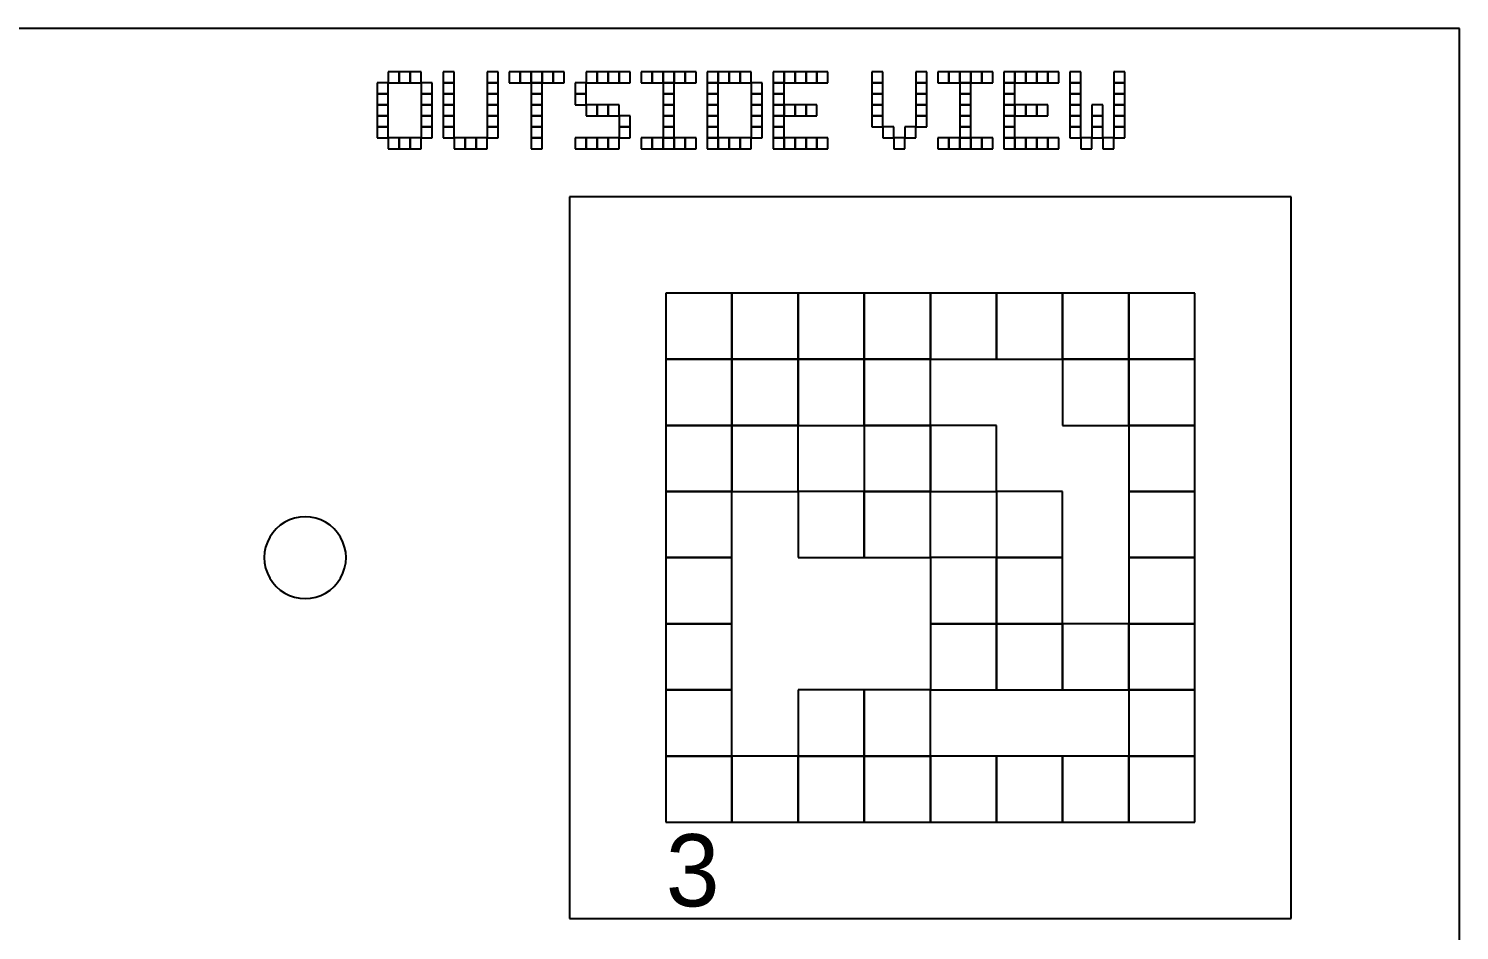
# Model space of a CAD drawing. Extents: x 0 to 490, y -8 to 329.
# Drawn here: x 90.5 to 150, y 282.5 to 320 of the extents above; entities that cross this region are included whole.
import ezdxf

# ---------------------------------------------------------------- set-up
doc = ezdxf.new("R2010")
doc.units = 0
for name, color, linetype in [('BLACK_POCKET', 7, 'CONTINUOUS'), ('BOARD_TEXT', 2, 'CONTINUOUS'), ('CUT', 1, 'CONTINUOUS'), ('LABEL', 3, 'CONTINUOUS'), ('MOUNT_HOLE', 5, 'CONTINUOUS'), ('QUIET_ZONE', 4, 'CONTINUOUS'), ('TAG_BOUNDARY', 8, 'CONTINUOUS')]:
    doc.layers.add(name, color=color, linetype=linetype)

msp = doc.modelspace()

# ---------------------------------------------------------------- linework, layer by layer
at = {"layer": 'BLACK_POCKET'}
for p, q in [((119.75, 309), (117, 309)), ((117, 309), (117, 306.25)), ((119.75, 306.25), (119.75, 309)), ((122.5, 309), (119.75, 309)), ((119.75, 309), (119.75, 306.25)), ((122.5, 306.25), (122.5, 309)), ((125.25, 309), (122.5, 309)), ((122.5, 309), (122.5, 306.25)), ((125.25, 306.25), (125.25, 309)), ((128, 309), (125.25, 309)), ((125.25, 309), (125.25, 306.25)), ((128, 306.25), (128, 309)), ((130.75, 309), (128, 309)), ((128, 309), (128, 306.25)), ((130.75, 306.25), (130.75, 309)), ((133.5, 309), (130.75, 309)), ((130.75, 309), (130.75, 306.25)), ((133.5, 306.25), (133.5, 309)), ((136.25, 309), (133.5, 309)), ((133.5, 309), (133.5, 306.25)), ((136.25, 306.25), (136.25, 309)), ((139, 309), (136.25, 309)), ((136.25, 309), (136.25, 306.25)), ((139, 306.25), (139, 309)), ((117, 306.25), (119.75, 306.25)), ((119.75, 306.25), (117, 306.25)), ((117, 306.25), (117, 303.5)), ((119.75, 306.25), (122.5, 306.25)), ((119.75, 303.5), (119.75, 306.25)), ((122.5, 306.25), (119.75, 306.25)), ((119.75, 306.25), (119.75, 303.5)), ((122.5, 306.25), (125.25, 306.25)), ((122.5, 303.5), (122.5, 306.25)), ((125.25, 306.25), (122.5, 306.25)), ((122.5, 306.25), (122.5, 303.5)), ((125.25, 306.25), (128, 306.25)), ((125.25, 303.5), (125.25, 306.25)), ((128, 306.25), (125.25, 306.25)), ((125.25, 306.25), (125.25, 303.5)), ((128, 306.25), (130.75, 306.25)), ((128, 303.5), (128, 306.25)), ((130.75, 306.25), (133.5, 306.25)), ((133.5, 306.25), (136.25, 306.25)), ((136.25, 306.25), (133.5, 306.25)), ((133.5, 306.25), (133.5, 303.5)), ((136.25, 306.25), (139, 306.25)), ((136.25, 303.5), (136.25, 306.25)), ((139, 306.25), (136.25, 306.25)), ((136.25, 306.25), (136.25, 303.5)), ((139, 303.5), (139, 306.25)), ((117, 303.5), (119.75, 303.5)), ((119.75, 303.5), (117, 303.5)), ((117, 303.5), (117, 300.75)), ((119.75, 303.5), (122.5, 303.5)), ((119.75, 300.75), (119.75, 303.5)), ((122.5, 303.5), (119.75, 303.5)), ((119.75, 303.5), (119.75, 300.75)), ((122.5, 303.5), (125.25, 303.5)), ((122.5, 300.75), (122.5, 303.5)), ((125.25, 303.5), (128, 303.5)), ((128, 303.5), (125.25, 303.5)), ((125.25, 303.5), (125.25, 300.75)), ((128, 300.75), (128, 303.5)), ((130.75, 303.5), (128, 303.5)), ((128, 303.5), (128, 300.75)), ((130.75, 300.75), (130.75, 303.5)), ((133.5, 303.5), (136.25, 303.5)), ((136.25, 303.5), (139, 303.5)), ((139, 303.5), (136.25, 303.5)), ((136.25, 303.5), (136.25, 300.75)), ((139, 300.75), (139, 303.5)), ((117, 300.75), (119.75, 300.75)), ((119.75, 300.75), (117, 300.75)), ((117, 300.75), (117, 298)), ((119.75, 300.75), (122.5, 300.75)), ((119.75, 298), (119.75, 300.75)), ((125.25, 300.75), (122.5, 300.75)), ((122.5, 300.75), (122.5, 298)), ((125.25, 300.75), (128, 300.75)), ((125.25, 298), (125.25, 300.75)), ((128, 300.75), (125.25, 300.75)), ((125.25, 300.75), (125.25, 298)), ((128, 300.75), (130.75, 300.75)), ((128, 298), (128, 300.75)), ((133.5, 300.75), (130.75, 300.75)), ((130.75, 300.75), (130.75, 298)), ((133.5, 298), (133.5, 300.75)), ((136.25, 300.75), (139, 300.75)), ((139, 300.75), (136.25, 300.75)), ((136.25, 300.75), (136.25, 298)), ((139, 298), (139, 300.75)), ((117, 298), (119.75, 298)), ((119.75, 298), (117, 298)), ((117, 298), (117, 295.25)), ((119.75, 295.25), (119.75, 298)), ((122.5, 298), (125.25, 298)), ((125.25, 298), (128, 298)), ((130.75, 298), (128, 298)), ((128, 298), (128, 295.25)), ((130.75, 298), (133.5, 298)), ((130.75, 295.25), (130.75, 298)), ((133.5, 298), (130.75, 298)), ((130.75, 298), (130.75, 295.25)), ((133.5, 295.25), (133.5, 298)), ((136.25, 298), (139, 298)), ((139, 298), (136.25, 298)), ((136.25, 298), (136.25, 295.25)), ((139, 295.25), (139, 298)), ((117, 295.25), (119.75, 295.25)), ((119.75, 295.25), (117, 295.25)), ((117, 295.25), (117, 292.5)), ((119.75, 292.5), (119.75, 295.25)), ((128, 295.25), (130.75, 295.25)), ((130.75, 295.25), (128, 295.25)), ((128, 295.25), (128, 292.5)), ((130.75, 295.25), (133.5, 295.25)), ((130.75, 292.5), (130.75, 295.25)), ((133.5, 295.25), (130.75, 295.25)), ((130.75, 295.25), (130.75, 292.5)), ((133.5, 292.5), (133.5, 295.25)), ((136.25, 295.25), (133.5, 295.25)), ((133.5, 295.25), (133.5, 292.5)), ((136.25, 295.25), (139, 295.25)), ((136.25, 292.5), (136.25, 295.25)), ((139, 295.25), (136.25, 295.25)), ((136.25, 295.25), (136.25, 292.5)), ((139, 292.5), (139, 295.25)), ((117, 292.5), (119.75, 292.5)), ((119.75, 292.5), (117, 292.5)), ((117, 292.5), (117, 289.75)), ((119.75, 289.75), (119.75, 292.5)), ((125.25, 292.5), (122.5, 292.5)), ((122.5, 292.5), (122.5, 289.75)), ((125.25, 289.75), (125.25, 292.5)), ((128, 292.5), (125.25, 292.5)), ((125.25, 292.5), (125.25, 289.75)), ((128, 292.5), (130.75, 292.5)), ((128, 289.75), (128, 292.5)), ((130.75, 292.5), (133.5, 292.5)), ((133.5, 292.5), (136.25, 292.5)), ((136.25, 292.5), (139, 292.5)), ((139, 292.5), (136.25, 292.5)), ((136.25, 292.5), (136.25, 289.75)), ((139, 289.75), (139, 292.5)), ((117, 289.75), (119.75, 289.75)), ((119.75, 289.75), (117, 289.75)), ((117, 289.75), (117, 287)), ((119.75, 287), (119.75, 289.75)), ((122.5, 289.75), (119.75, 289.75)), ((119.75, 289.75), (119.75, 287)), ((122.5, 289.75), (125.25, 289.75)), ((122.5, 287), (122.5, 289.75)), ((125.25, 289.75), (122.5, 289.75)), ((122.5, 289.75), (122.5, 287)), ((125.25, 289.75), (128, 289.75)), ((125.25, 287), (125.25, 289.75)), ((128, 289.75), (125.25, 289.75)), ((125.25, 289.75), (125.25, 287)), ((128, 287), (128, 289.75)), ((130.75, 289.75), (128, 289.75)), ((128, 289.75), (128, 287)), ((130.75, 287), (130.75, 289.75)), ((133.5, 289.75), (130.75, 289.75)), ((130.75, 289.75), (130.75, 287)), ((133.5, 287), (133.5, 289.75)), ((136.25, 289.75), (133.5, 289.75)), ((133.5, 289.75), (133.5, 287)), ((136.25, 289.75), (139, 289.75)), ((136.25, 287), (136.25, 289.75)), ((139, 289.75), (136.25, 289.75)), ((136.25, 289.75), (136.25, 287)), ((139, 287), (139, 289.75)), ((117, 287), (119.75, 287)), ((119.75, 287), (122.5, 287)), ((122.5, 287), (125.25, 287)), ((125.25, 287), (128, 287)), ((128, 287), (130.75, 287)), ((130.75, 287), (133.5, 287)), ((133.5, 287), (136.25, 287)), ((136.25, 287), (139, 287))]:
    msp.add_line(p, q, dxfattribs=at)
at = {"layer": 'BOARD_TEXT'}
for p, q in [((105.457143, 317.742857), (105, 317.742857)), ((105, 317.742857), (105, 317.285714)), ((105.914286, 318.2), (105.457143, 318.2)), ((105.457143, 318.2), (105.457143, 317.742857)), ((105.457143, 317.742857), (105.914286, 317.742857)), ((105.457143, 317.285714), (105.457143, 317.742857)), ((105.914286, 317.742857), (105.914286, 318.2)), ((106.371429, 318.2), (105.914286, 318.2)), ((105.914286, 318.2), (105.914286, 317.742857)), ((105.914286, 317.742857), (106.371429, 317.742857)), ((106.371429, 317.742857), (106.371429, 318.2)), ((106.828571, 318.2), (106.371429, 318.2)), ((106.371429, 318.2), (106.371429, 317.742857)), ((106.371429, 317.742857), (106.828571, 317.742857)), ((106.828571, 317.742857), (106.828571, 318.2)), ((107.285714, 317.742857), (106.828571, 317.742857)), ((106.828571, 317.742857), (106.828571, 317.285714)), ((107.285714, 317.285714), (107.285714, 317.742857)), ((108.2, 318.2), (107.742857, 318.2)), ((107.742857, 318.2), (107.742857, 317.742857)), ((107.742857, 317.742857), (108.2, 317.742857)), ((108.2, 317.742857), (107.742857, 317.742857)), ((107.742857, 317.742857), (107.742857, 317.285714)), ((108.2, 317.742857), (108.2, 318.2)), ((108.2, 317.285714), (108.2, 317.742857)), ((110.028571, 318.2), (109.571429, 318.2)), ((109.571429, 318.2), (109.571429, 317.742857)), ((109.571429, 317.742857), (110.028571, 317.742857)), ((110.028571, 317.742857), (109.571429, 317.742857)), ((109.571429, 317.742857), (109.571429, 317.285714)), ((110.028571, 317.742857), (110.028571, 318.2)), ((110.028571, 317.285714), (110.028571, 317.742857)), ((110.942857, 318.2), (110.485714, 318.2)), ((110.485714, 318.2), (110.485714, 317.742857)), ((110.485714, 317.742857), (110.942857, 317.742857)), ((110.942857, 317.742857), (110.942857, 318.2)), ((111.4, 318.2), (110.942857, 318.2)), ((110.942857, 318.2), (110.942857, 317.742857)), ((110.942857, 317.742857), (111.4, 317.742857)), ((111.4, 317.742857), (111.4, 318.2)), ((111.857143, 318.2), (111.4, 318.2)), ((111.4, 318.2), (111.4, 317.742857)), ((111.4, 317.742857), (111.857143, 317.742857)), ((111.857143, 317.742857), (111.4, 317.742857)), ((111.4, 317.742857), (111.4, 317.285714)), ((111.857143, 317.742857), (111.857143, 318.2)), ((112.314286, 318.2), (111.857143, 318.2)), ((111.857143, 318.2), (111.857143, 317.742857)), ((111.857143, 317.742857), (112.314286, 317.742857)), ((111.857143, 317.285714), (111.857143, 317.742857)), ((112.314286, 317.742857), (112.314286, 318.2)), ((112.771429, 318.2), (112.314286, 318.2)), ((112.314286, 318.2), (112.314286, 317.742857)), ((112.314286, 317.742857), (112.771429, 317.742857)), ((112.771429, 317.742857), (112.771429, 318.2)), ((113.685714, 317.742857), (113.228571, 317.742857)), ((113.228571, 317.742857), (113.228571, 317.285714)), ((114.142857, 318.2), (113.685714, 318.2)), ((113.685714, 318.2), (113.685714, 317.742857)), ((113.685714, 317.742857), (114.142857, 317.742857)), ((113.685714, 317.285714), (113.685714, 317.742857)), ((114.142857, 317.742857), (114.142857, 318.2)), ((114.6, 318.2), (114.142857, 318.2)), ((114.142857, 318.2), (114.142857, 317.742857)), ((114.142857, 317.742857), (114.6, 317.742857)), ((114.6, 317.742857), (114.6, 318.2)), ((115.057143, 318.2), (114.6, 318.2)), ((114.6, 318.2), (114.6, 317.742857)), ((114.6, 317.742857), (115.057143, 317.742857)), ((115.057143, 317.742857), (115.057143, 318.2)), ((115.514286, 318.2), (115.057143, 318.2)), ((115.057143, 318.2), (115.057143, 317.742857)), ((115.057143, 317.742857), (115.514286, 317.742857)), ((115.514286, 317.742857), (115.514286, 318.2)), ((116.428571, 318.2), (115.971429, 318.2)), ((115.971429, 318.2), (115.971429, 317.742857)), ((115.971429, 317.742857), (116.428571, 317.742857)), ((116.428571, 317.742857), (116.428571, 318.2)), ((116.885714, 318.2), (116.428571, 318.2)), ((116.428571, 318.2), (116.428571, 317.742857)), ((116.428571, 317.742857), (116.885714, 317.742857)), ((116.885714, 317.742857), (116.885714, 318.2)), ((117.342857, 318.2), (116.885714, 318.2)), ((116.885714, 318.2), (116.885714, 317.742857)), ((116.885714, 317.742857), (117.342857, 317.742857)), ((117.342857, 317.742857), (116.885714, 317.742857)), ((116.885714, 317.742857), (116.885714, 317.285714)), ((117.342857, 317.742857), (117.342857, 318.2)), ((117.8, 318.2), (117.342857, 318.2)), ((117.342857, 318.2), (117.342857, 317.742857)), ((117.342857, 317.742857), (117.8, 317.742857)), ((117.342857, 317.285714), (117.342857, 317.742857)), ((117.8, 317.742857), (117.8, 318.2)), ((118.257143, 318.2), (117.8, 318.2)), ((117.8, 318.2), (117.8, 317.742857)), ((117.8, 317.742857), (118.257143, 317.742857)), ((118.257143, 317.742857), (118.257143, 318.2)), ((119.171429, 318.2), (118.714286, 318.2)), ((118.714286, 318.2), (118.714286, 317.742857)), ((118.714286, 317.742857), (119.171429, 317.742857)), ((119.171429, 317.742857), (118.714286, 317.742857)), ((118.714286, 317.742857), (118.714286, 317.285714)), ((119.171429, 317.742857), (119.171429, 318.2)), ((119.628571, 318.2), (119.171429, 318.2)), ((119.171429, 318.2), (119.171429, 317.742857)), ((119.171429, 317.742857), (119.628571, 317.742857)), ((119.171429, 317.285714), (119.171429, 317.742857)), ((119.628571, 317.742857), (119.628571, 318.2)), ((120.085714, 318.2), (119.628571, 318.2)), ((119.628571, 318.2), (119.628571, 317.742857)), ((119.628571, 317.742857), (120.085714, 317.742857)), ((120.085714, 317.742857), (120.085714, 318.2)), ((120.542857, 318.2), (120.085714, 318.2)), ((120.085714, 318.2), (120.085714, 317.742857)), ((120.085714, 317.742857), (120.542857, 317.742857)), ((120.542857, 317.742857), (120.542857, 318.2)), ((121, 317.742857), (120.542857, 317.742857)), ((120.542857, 317.742857), (120.542857, 317.285714)), ((121, 317.285714), (121, 317.742857)), ((121.914286, 318.2), (121.457143, 318.2)), ((121.457143, 318.2), (121.457143, 317.742857)), ((121.457143, 317.742857), (121.914286, 317.742857)), ((121.914286, 317.742857), (121.457143, 317.742857)), ((121.457143, 317.742857), (121.457143, 317.285714)), ((121.914286, 317.742857), (121.914286, 318.2)), ((122.371429, 318.2), (121.914286, 318.2)), ((121.914286, 318.2), (121.914286, 317.742857)), ((121.914286, 317.742857), (122.371429, 317.742857)), ((121.914286, 317.285714), (121.914286, 317.742857)), ((122.371429, 317.742857), (122.371429, 318.2)), ((122.828571, 318.2), (122.371429, 318.2)), ((122.371429, 318.2), (122.371429, 317.742857)), ((122.371429, 317.742857), (122.828571, 317.742857)), ((122.828571, 317.742857), (122.828571, 318.2)), ((123.285714, 318.2), (122.828571, 318.2)), ((122.828571, 318.2), (122.828571, 317.742857)), ((122.828571, 317.742857), (123.285714, 317.742857)), ((123.285714, 317.742857), (123.285714, 318.2)), ((123.742857, 318.2), (123.285714, 318.2)), ((123.285714, 318.2), (123.285714, 317.742857)), ((123.285714, 317.742857), (123.742857, 317.742857)), ((123.742857, 317.742857), (123.742857, 318.2)), ((126.028571, 318.2), (125.571429, 318.2)), ((125.571429, 318.2), (125.571429, 317.742857)), ((125.571429, 317.742857), (126.028571, 317.742857)), ((126.028571, 317.742857), (125.571429, 317.742857)), ((125.571429, 317.742857), (125.571429, 317.285714)), ((126.028571, 317.742857), (126.028571, 318.2)), ((126.028571, 317.285714), (126.028571, 317.742857)), ((127.857143, 318.2), (127.4, 318.2)), ((127.4, 318.2), (127.4, 317.742857)), ((127.4, 317.742857), (127.857143, 317.742857)), ((127.857143, 317.742857), (127.4, 317.742857)), ((127.4, 317.742857), (127.4, 317.285714)), ((127.857143, 317.742857), (127.857143, 318.2)), ((127.857143, 317.285714), (127.857143, 317.742857)), ((128.771429, 318.2), (128.314286, 318.2)), ((128.314286, 318.2), (128.314286, 317.742857)), ((128.314286, 317.742857), (128.771429, 317.742857)), ((128.771429, 317.742857), (128.771429, 318.2)), ((129.228571, 318.2), (128.771429, 318.2)), ((128.771429, 318.2), (128.771429, 317.742857)), ((128.771429, 317.742857), (129.228571, 317.742857)), ((129.228571, 317.742857), (129.228571, 318.2)), ((129.685714, 318.2), (129.228571, 318.2)), ((129.228571, 318.2), (129.228571, 317.742857)), ((129.228571, 317.742857), (129.685714, 317.742857)), ((129.685714, 317.742857), (129.228571, 317.742857)), ((129.228571, 317.742857), (129.228571, 317.285714)), ((129.685714, 317.742857), (129.685714, 318.2)), ((130.142857, 318.2), (129.685714, 318.2)), ((129.685714, 318.2), (129.685714, 317.742857)), ((129.685714, 317.742857), (130.142857, 317.742857)), ((129.685714, 317.285714), (129.685714, 317.742857)), ((130.142857, 317.742857), (130.142857, 318.2)), ((130.6, 318.2), (130.142857, 318.2)), ((130.142857, 318.2), (130.142857, 317.742857)), ((130.142857, 317.742857), (130.6, 317.742857)), ((130.6, 317.742857), (130.6, 318.2)), ((131.514286, 318.2), (131.057143, 318.2)), ((131.057143, 318.2), (131.057143, 317.742857)), ((131.057143, 317.742857), (131.514286, 317.742857)), ((131.514286, 317.742857), (131.057143, 317.742857)), ((131.057143, 317.742857), (131.057143, 317.285714)), ((131.514286, 317.742857), (131.514286, 318.2)), ((131.971429, 318.2), (131.514286, 318.2)), ((131.514286, 318.2), (131.514286, 317.742857)), ((131.514286, 317.742857), (131.971429, 317.742857)), ((131.514286, 317.285714), (131.514286, 317.742857)), ((131.971429, 317.742857), (131.971429, 318.2)), ((132.428571, 318.2), (131.971429, 318.2)), ((131.971429, 318.2), (131.971429, 317.742857)), ((131.971429, 317.742857), (132.428571, 317.742857)), ((132.428571, 317.742857), (132.428571, 318.2)), ((132.885714, 318.2), (132.428571, 318.2)), ((132.428571, 318.2), (132.428571, 317.742857)), ((132.428571, 317.742857), (132.885714, 317.742857)), ((132.885714, 317.742857), (132.885714, 318.2)), ((133.342857, 318.2), (132.885714, 318.2)), ((132.885714, 318.2), (132.885714, 317.742857)), ((132.885714, 317.742857), (133.342857, 317.742857)), ((133.342857, 317.742857), (133.342857, 318.2)), ((134.257143, 318.2), (133.8, 318.2)), ((133.8, 318.2), (133.8, 317.742857)), ((133.8, 317.742857), (134.257143, 317.742857)), ((134.257143, 317.742857), (133.8, 317.742857)), ((133.8, 317.742857), (133.8, 317.285714)), ((134.257143, 317.742857), (134.257143, 318.2)), ((134.257143, 317.285714), (134.257143, 317.742857)), ((136.085714, 318.2), (135.628571, 318.2)), ((135.628571, 318.2), (135.628571, 317.742857)), ((135.628571, 317.742857), (136.085714, 317.742857)), ((136.085714, 317.742857), (135.628571, 317.742857)), ((135.628571, 317.742857), (135.628571, 317.285714)), ((136.085714, 317.742857), (136.085714, 318.2)), ((136.085714, 317.285714), (136.085714, 317.742857)), ((105, 317.285714), (105.457143, 317.285714)), ((105.457143, 317.285714), (105, 317.285714)), ((105, 317.285714), (105, 316.828571)), ((105.457143, 316.828571), (105.457143, 317.285714)), ((106.828571, 317.285714), (107.285714, 317.285714)), ((107.285714, 317.285714), (106.828571, 317.285714)), ((106.828571, 317.285714), (106.828571, 316.828571)), ((107.285714, 316.828571), (107.285714, 317.285714)), ((107.742857, 317.285714), (108.2, 317.285714)), ((108.2, 317.285714), (107.742857, 317.285714)), ((107.742857, 317.285714), (107.742857, 316.828571)), ((108.2, 316.828571), (108.2, 317.285714)), ((109.571429, 317.285714), (110.028571, 317.285714)), ((110.028571, 317.285714), (109.571429, 317.285714)), ((109.571429, 317.285714), (109.571429, 316.828571)), ((110.028571, 316.828571), (110.028571, 317.285714)), ((111.4, 317.285714), (111.857143, 317.285714)), ((111.857143, 317.285714), (111.4, 317.285714)), ((111.4, 317.285714), (111.4, 316.828571)), ((111.857143, 316.828571), (111.857143, 317.285714)), ((113.228571, 317.285714), (113.685714, 317.285714)), ((113.685714, 317.285714), (113.228571, 317.285714)), ((113.228571, 317.285714), (113.228571, 316.828571)), ((113.685714, 316.828571), (113.685714, 317.285714)), ((116.885714, 317.285714), (117.342857, 317.285714)), ((117.342857, 317.285714), (116.885714, 317.285714)), ((116.885714, 317.285714), (116.885714, 316.828571)), ((117.342857, 316.828571), (117.342857, 317.285714)), ((118.714286, 317.285714), (119.171429, 317.285714)), ((119.171429, 317.285714), (118.714286, 317.285714)), ((118.714286, 317.285714), (118.714286, 316.828571)), ((119.171429, 316.828571), (119.171429, 317.285714)), ((120.542857, 317.285714), (121, 317.285714)), ((121, 317.285714), (120.542857, 317.285714)), ((120.542857, 317.285714), (120.542857, 316.828571)), ((121, 316.828571), (121, 317.285714)), ((121.457143, 317.285714), (121.914286, 317.285714)), ((121.914286, 317.285714), (121.457143, 317.285714)), ((121.457143, 317.285714), (121.457143, 316.828571)), ((121.914286, 316.828571), (121.914286, 317.285714)), ((125.571429, 317.285714), (126.028571, 317.285714)), ((126.028571, 317.285714), (125.571429, 317.285714)), ((125.571429, 317.285714), (125.571429, 316.828571)), ((126.028571, 316.828571), (126.028571, 317.285714)), ((127.4, 317.285714), (127.857143, 317.285714)), ((127.857143, 317.285714), (127.4, 317.285714)), ((127.4, 317.285714), (127.4, 316.828571)), ((127.857143, 316.828571), (127.857143, 317.285714)), ((129.228571, 317.285714), (129.685714, 317.285714)), ((129.685714, 317.285714), (129.228571, 317.285714)), ((129.228571, 317.285714), (129.228571, 316.828571)), ((129.685714, 316.828571), (129.685714, 317.285714)), ((131.057143, 317.285714), (131.514286, 317.285714)), ((131.514286, 317.285714), (131.057143, 317.285714)), ((131.057143, 317.285714), (131.057143, 316.828571)), ((131.514286, 316.828571), (131.514286, 317.285714)), ((133.8, 317.285714), (134.257143, 317.285714)), ((134.257143, 317.285714), (133.8, 317.285714)), ((133.8, 317.285714), (133.8, 316.828571)), ((134.257143, 316.828571), (134.257143, 317.285714)), ((135.628571, 317.285714), (136.085714, 317.285714)), ((136.085714, 317.285714), (135.628571, 317.285714)), ((135.628571, 317.285714), (135.628571, 316.828571)), ((136.085714, 316.828571), (136.085714, 317.285714)), ((105, 316.828571), (105.457143, 316.828571)), ((105.457143, 316.828571), (105, 316.828571)), ((105, 316.828571), (105, 316.371429)), ((105.457143, 316.371429), (105.457143, 316.828571)), ((106.828571, 316.828571), (107.285714, 316.828571)), ((107.285714, 316.828571), (106.828571, 316.828571)), ((106.828571, 316.828571), (106.828571, 316.371429)), ((107.285714, 316.371429), (107.285714, 316.828571)), ((107.742857, 316.828571), (108.2, 316.828571)), ((108.2, 316.828571), (107.742857, 316.828571)), ((107.742857, 316.828571), (107.742857, 316.371429)), ((108.2, 316.371429), (108.2, 316.828571)), ((109.571429, 316.828571), (110.028571, 316.828571)), ((110.028571, 316.828571), (109.571429, 316.828571)), ((109.571429, 316.828571), (109.571429, 316.371429)), ((110.028571, 316.371429), (110.028571, 316.828571)), ((111.4, 316.828571), (111.857143, 316.828571)), ((111.857143, 316.828571), (111.4, 316.828571)), ((111.4, 316.828571), (111.4, 316.371429)), ((111.857143, 316.371429), (111.857143, 316.828571)), ((113.228571, 316.828571), (113.685714, 316.828571)), ((114.142857, 316.828571), (113.685714, 316.828571)), ((113.685714, 316.828571), (113.685714, 316.371429)), ((114.142857, 316.371429), (114.142857, 316.828571)), ((114.6, 316.828571), (114.142857, 316.828571)), ((114.142857, 316.828571), (114.142857, 316.371429)), ((114.6, 316.371429), (114.6, 316.828571)), ((115.057143, 316.828571), (114.6, 316.828571)), ((114.6, 316.828571), (114.6, 316.371429)), ((115.057143, 316.371429), (115.057143, 316.828571)), ((116.885714, 316.828571), (117.342857, 316.828571)), ((117.342857, 316.828571), (116.885714, 316.828571)), ((116.885714, 316.828571), (116.885714, 316.371429)), ((117.342857, 316.371429), (117.342857, 316.828571)), ((118.714286, 316.828571), (119.171429, 316.828571)), ((119.171429, 316.828571), (118.714286, 316.828571)), ((118.714286, 316.828571), (118.714286, 316.371429)), ((119.171429, 316.371429), (119.171429, 316.828571)), ((120.542857, 316.828571), (121, 316.828571)), ((121, 316.828571), (120.542857, 316.828571)), ((120.542857, 316.828571), (120.542857, 316.371429)), ((121, 316.371429), (121, 316.828571)), ((121.457143, 316.828571), (121.914286, 316.828571)), ((121.914286, 316.828571), (121.457143, 316.828571)), ((121.457143, 316.828571), (121.457143, 316.371429)), ((121.914286, 316.371429), (121.914286, 316.828571)), ((122.371429, 316.828571), (121.914286, 316.828571)), ((121.914286, 316.828571), (121.914286, 316.371429)), ((122.371429, 316.371429), (122.371429, 316.828571)), ((122.828571, 316.828571), (122.371429, 316.828571)), ((122.371429, 316.828571), (122.371429, 316.371429)), ((122.828571, 316.371429), (122.828571, 316.828571)), ((123.285714, 316.828571), (122.828571, 316.828571)), ((122.828571, 316.828571), (122.828571, 316.371429)), ((123.285714, 316.371429), (123.285714, 316.828571)), ((125.571429, 316.828571), (126.028571, 316.828571)), ((126.028571, 316.828571), (125.571429, 316.828571)), ((125.571429, 316.828571), (125.571429, 316.371429)), ((126.028571, 316.371429), (126.028571, 316.828571)), ((127.4, 316.828571), (127.857143, 316.828571)), ((127.857143, 316.828571), (127.4, 316.828571)), ((127.4, 316.828571), (127.4, 316.371429)), ((127.857143, 316.371429), (127.857143, 316.828571)), ((129.228571, 316.828571), (129.685714, 316.828571)), ((129.685714, 316.828571), (129.228571, 316.828571)), ((129.228571, 316.828571), (129.228571, 316.371429)), ((129.685714, 316.371429), (129.685714, 316.828571)), ((131.057143, 316.828571), (131.514286, 316.828571)), ((131.514286, 316.828571), (131.057143, 316.828571)), ((131.057143, 316.828571), (131.057143, 316.371429)), ((131.514286, 316.371429), (131.514286, 316.828571)), ((131.971429, 316.828571), (131.514286, 316.828571)), ((131.514286, 316.828571), (131.514286, 316.371429)), ((131.971429, 316.371429), (131.971429, 316.828571)), ((132.428571, 316.828571), (131.971429, 316.828571)), ((131.971429, 316.828571), (131.971429, 316.371429)), ((132.428571, 316.371429), (132.428571, 316.828571)), ((132.885714, 316.828571), (132.428571, 316.828571)), ((132.428571, 316.828571), (132.428571, 316.371429)), ((132.885714, 316.371429), (132.885714, 316.828571)), ((133.8, 316.828571), (134.257143, 316.828571)), ((134.257143, 316.828571), (133.8, 316.828571)), ((133.8, 316.828571), (133.8, 316.371429)), ((134.257143, 316.371429), (134.257143, 316.828571)), ((135.171429, 316.828571), (134.714286, 316.828571)), ((134.714286, 316.828571), (134.714286, 316.371429)), ((135.171429, 316.371429), (135.171429, 316.828571)), ((135.628571, 316.828571), (136.085714, 316.828571)), ((136.085714, 316.828571), (135.628571, 316.828571)), ((135.628571, 316.828571), (135.628571, 316.371429)), ((136.085714, 316.371429), (136.085714, 316.828571)), ((105, 316.371429), (105.457143, 316.371429)), ((105.457143, 316.371429), (105, 316.371429)), ((105, 316.371429), (105, 315.914286)), ((105.457143, 315.914286), (105.457143, 316.371429)), ((106.828571, 316.371429), (107.285714, 316.371429)), ((107.285714, 316.371429), (106.828571, 316.371429)), ((106.828571, 316.371429), (106.828571, 315.914286)), ((107.285714, 315.914286), (107.285714, 316.371429)), ((107.742857, 316.371429), (108.2, 316.371429)), ((108.2, 316.371429), (107.742857, 316.371429)), ((107.742857, 316.371429), (107.742857, 315.914286)), ((108.2, 315.914286), (108.2, 316.371429)), ((109.571429, 316.371429), (110.028571, 316.371429)), ((110.028571, 316.371429), (109.571429, 316.371429)), ((109.571429, 316.371429), (109.571429, 315.914286)), ((110.028571, 315.914286), (110.028571, 316.371429)), ((111.4, 316.371429), (111.857143, 316.371429)), ((111.857143, 316.371429), (111.4, 316.371429)), ((111.4, 316.371429), (111.4, 315.914286)), ((111.857143, 315.914286), (111.857143, 316.371429)), ((113.685714, 316.371429), (114.142857, 316.371429)), ((114.142857, 316.371429), (114.6, 316.371429)), ((114.6, 316.371429), (115.057143, 316.371429)), ((115.514286, 316.371429), (115.057143, 316.371429)), ((115.057143, 316.371429), (115.057143, 315.914286)), ((115.514286, 315.914286), (115.514286, 316.371429)), ((116.885714, 316.371429), (117.342857, 316.371429)), ((117.342857, 316.371429), (116.885714, 316.371429)), ((116.885714, 316.371429), (116.885714, 315.914286)), ((117.342857, 315.914286), (117.342857, 316.371429)), ((118.714286, 316.371429), (119.171429, 316.371429)), ((119.171429, 316.371429), (118.714286, 316.371429)), ((118.714286, 316.371429), (118.714286, 315.914286)), ((119.171429, 315.914286), (119.171429, 316.371429)), ((120.542857, 316.371429), (121, 316.371429)), ((121, 316.371429), (120.542857, 316.371429)), ((120.542857, 316.371429), (120.542857, 315.914286)), ((121, 315.914286), (121, 316.371429)), ((121.457143, 316.371429), (121.914286, 316.371429)), ((121.914286, 316.371429), (121.457143, 316.371429)), ((121.457143, 316.371429), (121.457143, 315.914286)), ((121.914286, 316.371429), (122.371429, 316.371429)), ((121.914286, 315.914286), (121.914286, 316.371429)), ((122.371429, 316.371429), (122.828571, 316.371429)), ((122.828571, 316.371429), (123.285714, 316.371429)), ((125.571429, 316.371429), (126.028571, 316.371429)), ((126.028571, 316.371429), (125.571429, 316.371429)), ((125.571429, 316.371429), (125.571429, 315.914286)), ((126.028571, 315.914286), (126.028571, 316.371429)), ((127.4, 316.371429), (127.857143, 316.371429)), ((127.857143, 316.371429), (127.4, 316.371429)), ((127.4, 316.371429), (127.4, 315.914286)), ((127.857143, 315.914286), (127.857143, 316.371429)), ((129.228571, 316.371429), (129.685714, 316.371429)), ((129.685714, 316.371429), (129.228571, 316.371429)), ((129.228571, 316.371429), (129.228571, 315.914286)), ((129.685714, 315.914286), (129.685714, 316.371429)), ((131.057143, 316.371429), (131.514286, 316.371429)), ((131.514286, 316.371429), (131.057143, 316.371429)), ((131.057143, 316.371429), (131.057143, 315.914286)), ((131.514286, 316.371429), (131.971429, 316.371429)), ((131.514286, 315.914286), (131.514286, 316.371429)), ((131.971429, 316.371429), (132.428571, 316.371429)), ((132.428571, 316.371429), (132.885714, 316.371429)), ((133.8, 316.371429), (134.257143, 316.371429)), ((134.257143, 316.371429), (133.8, 316.371429)), ((133.8, 316.371429), (133.8, 315.914286)), ((134.257143, 315.914286), (134.257143, 316.371429)), ((134.714286, 316.371429), (135.171429, 316.371429)), ((135.171429, 316.371429), (134.714286, 316.371429)), ((134.714286, 316.371429), (134.714286, 315.914286)), ((135.171429, 315.914286), (135.171429, 316.371429)), ((135.628571, 316.371429), (136.085714, 316.371429)), ((136.085714, 316.371429), (135.628571, 316.371429)), ((135.628571, 316.371429), (135.628571, 315.914286)), ((136.085714, 315.914286), (136.085714, 316.371429)), ((105, 315.914286), (105.457143, 315.914286)), ((105.457143, 315.914286), (105, 315.914286)), ((105, 315.914286), (105, 315.457143)), ((105, 315.457143), (105.457143, 315.457143)), ((105.457143, 315.457143), (105.457143, 315.914286)), ((105.914286, 315.457143), (105.457143, 315.457143)), ((105.457143, 315.457143), (105.457143, 315)), ((105.914286, 315), (105.914286, 315.457143)), ((106.371429, 315.457143), (105.914286, 315.457143)), ((105.914286, 315.457143), (105.914286, 315)), ((106.371429, 315), (106.371429, 315.457143)), ((106.828571, 315.457143), (106.371429, 315.457143)), ((106.371429, 315.457143), (106.371429, 315)), ((106.828571, 315.914286), (107.285714, 315.914286)), ((107.285714, 315.914286), (106.828571, 315.914286)), ((106.828571, 315.914286), (106.828571, 315.457143)), ((106.828571, 315.457143), (107.285714, 315.457143)), ((106.828571, 315), (106.828571, 315.457143)), ((107.285714, 315.457143), (107.285714, 315.914286)), ((107.742857, 315.914286), (108.2, 315.914286)), ((108.2, 315.914286), (107.742857, 315.914286)), ((107.742857, 315.914286), (107.742857, 315.457143)), ((107.742857, 315.457143), (108.2, 315.457143)), ((108.2, 315.457143), (108.2, 315.914286)), ((108.657143, 315.457143), (108.2, 315.457143)), ((108.2, 315.457143), (108.2, 315)), ((108.657143, 315), (108.657143, 315.457143)), ((109.114286, 315.457143), (108.657143, 315.457143)), ((108.657143, 315.457143), (108.657143, 315)), ((109.114286, 315), (109.114286, 315.457143)), ((109.571429, 315.457143), (109.114286, 315.457143)), ((109.114286, 315.457143), (109.114286, 315)), ((109.571429, 315.914286), (110.028571, 315.914286)), ((110.028571, 315.914286), (109.571429, 315.914286)), ((109.571429, 315.914286), (109.571429, 315.457143)), ((109.571429, 315.457143), (110.028571, 315.457143)), ((109.571429, 315), (109.571429, 315.457143)), ((110.028571, 315.457143), (110.028571, 315.914286)), ((111.4, 315.914286), (111.857143, 315.914286)), ((111.857143, 315.914286), (111.4, 315.914286)), ((111.4, 315.914286), (111.4, 315.457143)), ((111.4, 315.457143), (111.857143, 315.457143)), ((111.857143, 315.457143), (111.4, 315.457143)), ((111.4, 315.457143), (111.4, 315)), ((111.857143, 315.457143), (111.857143, 315.914286)), ((111.857143, 315), (111.857143, 315.457143)), ((113.685714, 315.457143), (113.228571, 315.457143)), ((113.228571, 315.457143), (113.228571, 315)), ((113.685714, 315), (113.685714, 315.457143)), ((114.142857, 315.457143), (113.685714, 315.457143)), ((113.685714, 315.457143), (113.685714, 315)), ((114.142857, 315), (114.142857, 315.457143)), ((114.6, 315.457143), (114.142857, 315.457143)), ((114.142857, 315.457143), (114.142857, 315)), ((114.6, 315), (114.6, 315.457143)), ((115.057143, 315.457143), (114.6, 315.457143)), ((114.6, 315.457143), (114.6, 315)), ((115.057143, 315.914286), (115.514286, 315.914286)), ((115.514286, 315.914286), (115.057143, 315.914286)), ((115.057143, 315.914286), (115.057143, 315.457143)), ((115.057143, 315.457143), (115.514286, 315.457143)), ((115.057143, 315), (115.057143, 315.457143)), ((115.514286, 315.457143), (115.514286, 315.914286)), ((116.428571, 315.457143), (115.971429, 315.457143)), ((115.971429, 315.457143), (115.971429, 315)), ((116.428571, 315), (116.428571, 315.457143)), ((116.885714, 315.457143), (116.428571, 315.457143)), ((116.428571, 315.457143), (116.428571, 315)), ((116.885714, 315.914286), (117.342857, 315.914286)), ((117.342857, 315.914286), (116.885714, 315.914286)), ((116.885714, 315.914286), (116.885714, 315.457143)), ((116.885714, 315.457143), (117.342857, 315.457143)), ((116.885714, 315), (116.885714, 315.457143)), ((117.342857, 315.457143), (116.885714, 315.457143)), ((116.885714, 315.457143), (116.885714, 315)), ((117.342857, 315.457143), (117.342857, 315.914286)), ((117.342857, 315), (117.342857, 315.457143)), ((117.8, 315.457143), (117.342857, 315.457143)), ((117.342857, 315.457143), (117.342857, 315)), ((117.8, 315), (117.8, 315.457143)), ((118.257143, 315.457143), (117.8, 315.457143)), ((117.8, 315.457143), (117.8, 315)), ((118.257143, 315), (118.257143, 315.457143)), ((118.714286, 315.914286), (119.171429, 315.914286)), ((119.171429, 315.914286), (118.714286, 315.914286)), ((118.714286, 315.914286), (118.714286, 315.457143)), ((118.714286, 315.457143), (119.171429, 315.457143)), ((119.171429, 315.457143), (118.714286, 315.457143)), ((118.714286, 315.457143), (118.714286, 315)), ((119.171429, 315.457143), (119.171429, 315.914286)), ((119.171429, 315), (119.171429, 315.457143)), ((119.628571, 315.457143), (119.171429, 315.457143)), ((119.171429, 315.457143), (119.171429, 315)), ((119.628571, 315), (119.628571, 315.457143)), ((120.085714, 315.457143), (119.628571, 315.457143)), ((119.628571, 315.457143), (119.628571, 315)), ((120.085714, 315), (120.085714, 315.457143)), ((120.542857, 315.457143), (120.085714, 315.457143)), ((120.085714, 315.457143), (120.085714, 315)), ((120.542857, 315.914286), (121, 315.914286)), ((121, 315.914286), (120.542857, 315.914286)), ((120.542857, 315.914286), (120.542857, 315.457143)), ((120.542857, 315.457143), (121, 315.457143)), ((120.542857, 315), (120.542857, 315.457143)), ((121, 315.457143), (121, 315.914286)), ((121.457143, 315.914286), (121.914286, 315.914286)), ((121.914286, 315.914286), (121.457143, 315.914286)), ((121.457143, 315.914286), (121.457143, 315.457143)), ((121.457143, 315.457143), (121.914286, 315.457143)), ((121.914286, 315.457143), (121.457143, 315.457143)), ((121.457143, 315.457143), (121.457143, 315)), ((121.914286, 315.457143), (121.914286, 315.914286)), ((121.914286, 315), (121.914286, 315.457143)), ((122.371429, 315.457143), (121.914286, 315.457143)), ((121.914286, 315.457143), (121.914286, 315)), ((122.371429, 315), (122.371429, 315.457143)), ((122.828571, 315.457143), (122.371429, 315.457143)), ((122.371429, 315.457143), (122.371429, 315)), ((122.828571, 315), (122.828571, 315.457143)), ((123.285714, 315.457143), (122.828571, 315.457143)), ((122.828571, 315.457143), (122.828571, 315)), ((123.285714, 315), (123.285714, 315.457143)), ((123.742857, 315.457143), (123.285714, 315.457143)), ((123.285714, 315.457143), (123.285714, 315)), ((123.742857, 315), (123.742857, 315.457143)), ((125.571429, 315.914286), (126.028571, 315.914286)), ((126.485714, 315.914286), (126.028571, 315.914286)), ((126.028571, 315.914286), (126.028571, 315.457143)), ((126.028571, 315.457143), (126.485714, 315.457143)), ((126.485714, 315.457143), (126.485714, 315.914286)), ((126.942857, 315.457143), (126.485714, 315.457143)), ((126.485714, 315.457143), (126.485714, 315)), ((127.4, 315.914286), (126.942857, 315.914286)), ((126.942857, 315.914286), (126.942857, 315.457143)), ((126.942857, 315.457143), (127.4, 315.457143)), ((126.942857, 315), (126.942857, 315.457143)), ((127.4, 315.914286), (127.857143, 315.914286)), ((127.4, 315.457143), (127.4, 315.914286)), ((128.771429, 315.457143), (128.314286, 315.457143)), ((128.314286, 315.457143), (128.314286, 315)), ((128.771429, 315), (128.771429, 315.457143)), ((129.228571, 315.457143), (128.771429, 315.457143)), ((128.771429, 315.457143), (128.771429, 315)), ((129.228571, 315.914286), (129.685714, 315.914286)), ((129.685714, 315.914286), (129.228571, 315.914286)), ((129.228571, 315.914286), (129.228571, 315.457143)), ((129.228571, 315.457143), (129.685714, 315.457143)), ((129.228571, 315), (129.228571, 315.457143)), ((129.685714, 315.457143), (129.228571, 315.457143)), ((129.228571, 315.457143), (129.228571, 315)), ((129.685714, 315.457143), (129.685714, 315.914286)), ((129.685714, 315), (129.685714, 315.457143)), ((130.142857, 315.457143), (129.685714, 315.457143)), ((129.685714, 315.457143), (129.685714, 315)), ((130.142857, 315), (130.142857, 315.457143)), ((130.6, 315.457143), (130.142857, 315.457143)), ((130.142857, 315.457143), (130.142857, 315)), ((130.6, 315), (130.6, 315.457143)), ((131.057143, 315.914286), (131.514286, 315.914286)), ((131.514286, 315.914286), (131.057143, 315.914286)), ((131.057143, 315.914286), (131.057143, 315.457143)), ((131.057143, 315.457143), (131.514286, 315.457143)), ((131.514286, 315.457143), (131.057143, 315.457143)), ((131.057143, 315.457143), (131.057143, 315)), ((131.514286, 315.457143), (131.514286, 315.914286)), ((131.514286, 315), (131.514286, 315.457143)), ((131.971429, 315.457143), (131.514286, 315.457143)), ((131.514286, 315.457143), (131.514286, 315)), ((131.971429, 315), (131.971429, 315.457143)), ((132.428571, 315.457143), (131.971429, 315.457143)), ((131.971429, 315.457143), (131.971429, 315)), ((132.428571, 315), (132.428571, 315.457143)), ((132.885714, 315.457143), (132.428571, 315.457143)), ((132.428571, 315.457143), (132.428571, 315)), ((132.885714, 315), (132.885714, 315.457143)), ((133.342857, 315.457143), (132.885714, 315.457143)), ((132.885714, 315.457143), (132.885714, 315)), ((133.342857, 315), (133.342857, 315.457143)), ((133.8, 315.914286), (134.257143, 315.914286)), ((134.257143, 315.914286), (133.8, 315.914286)), ((133.8, 315.914286), (133.8, 315.457143)), ((133.8, 315.457143), (134.257143, 315.457143)), ((134.257143, 315.457143), (134.257143, 315.914286)), ((134.714286, 315.457143), (134.257143, 315.457143)), ((134.257143, 315.457143), (134.257143, 315)), ((134.714286, 315.914286), (135.171429, 315.914286)), ((135.171429, 315.914286), (134.714286, 315.914286)), ((134.714286, 315.914286), (134.714286, 315.457143)), ((134.714286, 315.457143), (135.171429, 315.457143)), ((134.714286, 315), (134.714286, 315.457143)), ((135.171429, 315.457143), (135.171429, 315.914286)), ((135.628571, 315.457143), (135.171429, 315.457143)), ((135.171429, 315.457143), (135.171429, 315)), ((135.628571, 315.914286), (136.085714, 315.914286)), ((136.085714, 315.914286), (135.628571, 315.914286)), ((135.628571, 315.914286), (135.628571, 315.457143)), ((135.628571, 315.457143), (136.085714, 315.457143)), ((135.628571, 315), (135.628571, 315.457143)), ((136.085714, 315.457143), (136.085714, 315.914286)), ((105.457143, 315), (105.914286, 315)), ((105.914286, 315), (106.371429, 315)), ((106.371429, 315), (106.828571, 315)), ((108.2, 315), (108.657143, 315)), ((108.657143, 315), (109.114286, 315)), ((109.114286, 315), (109.571429, 315)), ((111.4, 315), (111.857143, 315)), ((113.228571, 315), (113.685714, 315)), ((113.685714, 315), (114.142857, 315)), ((114.142857, 315), (114.6, 315)), ((114.6, 315), (115.057143, 315)), ((115.971429, 315), (116.428571, 315)), ((116.428571, 315), (116.885714, 315)), ((116.885714, 315), (117.342857, 315)), ((117.342857, 315), (117.8, 315)), ((117.8, 315), (118.257143, 315)), ((118.714286, 315), (119.171429, 315)), ((119.171429, 315), (119.628571, 315)), ((119.628571, 315), (120.085714, 315)), ((120.085714, 315), (120.542857, 315)), ((121.457143, 315), (121.914286, 315)), ((121.914286, 315), (122.371429, 315)), ((122.371429, 315), (122.828571, 315)), ((122.828571, 315), (123.285714, 315)), ((123.285714, 315), (123.742857, 315)), ((126.485714, 315), (126.942857, 315)), ((128.314286, 315), (128.771429, 315)), ((128.771429, 315), (129.228571, 315)), ((129.228571, 315), (129.685714, 315)), ((129.685714, 315), (130.142857, 315)), ((130.142857, 315), (130.6, 315)), ((131.057143, 315), (131.514286, 315)), ((131.514286, 315), (131.971429, 315)), ((131.971429, 315), (132.428571, 315)), ((132.428571, 315), (132.885714, 315)), ((132.885714, 315), (133.342857, 315)), ((134.257143, 315), (134.714286, 315)), ((135.171429, 315), (135.628571, 315))]:
    msp.add_line(p, q, dxfattribs=at)
at = {"layer": 'CUT'}
for p, q in [((150, 320), (0, 320)), ((150, 170), (150, 320))]:
    msp.add_line(p, q, dxfattribs=at)
at = {"layer": 'MOUNT_HOLE'}
for p, q in [((100.965106, 299.348701), (100.797918, 299.202082)), ((101.15, 299.472243), (100.965106, 299.348701)), ((101.349438, 299.570595), (101.15, 299.472243)), ((101.560008, 299.642074), (101.349438, 299.570595)), ((101.778105, 299.685456), (101.560008, 299.642074)), ((102, 299.7), (101.778105, 299.685456)), ((102.221895, 299.685456), (102, 299.7)), ((102.439992, 299.642074), (102.221895, 299.685456)), ((102.650562, 299.570595), (102.439992, 299.642074)), ((102.85, 299.472243), (102.650562, 299.570595)), ((103.034894, 299.348701), (102.85, 299.472243)), ((103.202082, 299.202082), (103.034894, 299.348701)), ((100.527757, 298.85), (100.429405, 298.650562)), ((100.651299, 299.034894), (100.527757, 298.85)), ((100.797918, 299.202082), (100.651299, 299.034894)), ((103.348701, 299.034894), (103.202082, 299.202082)), ((103.472243, 298.85), (103.348701, 299.034894)), ((103.570595, 298.650562), (103.472243, 298.85)), ((100.314544, 298.221895), (100.3, 298)), ((100.357926, 298.439992), (100.314544, 298.221895)), ((100.429405, 298.650562), (100.357926, 298.439992)), ((103.642074, 298.439992), (103.570595, 298.650562)), ((103.685456, 298.221895), (103.642074, 298.439992)), ((103.7, 298), (103.685456, 298.221895)), ((100.3, 298), (100.314544, 297.778105)), ((100.314544, 297.778105), (100.357926, 297.560008)), ((100.357926, 297.560008), (100.429405, 297.349438)), ((103.570595, 297.349438), (103.642074, 297.560008)), ((103.642074, 297.560008), (103.685456, 297.778105)), ((103.685456, 297.778105), (103.7, 298)), ((100.429405, 297.349438), (100.527757, 297.15)), ((100.527757, 297.15), (100.651299, 296.965106)), ((100.651299, 296.965106), (100.797918, 296.797918)), ((103.202082, 296.797918), (103.348701, 296.965106)), ((103.348701, 296.965106), (103.472243, 297.15)), ((103.472243, 297.15), (103.570595, 297.349438)), ((100.797918, 296.797918), (100.965106, 296.651299)), ((100.965106, 296.651299), (101.15, 296.527757)), ((101.15, 296.527757), (101.349438, 296.429405)), ((101.349438, 296.429405), (101.560008, 296.357926)), ((101.560008, 296.357926), (101.778105, 296.314544)), ((101.778105, 296.314544), (102, 296.3)), ((102, 296.3), (102.221895, 296.314544)), ((102.221895, 296.314544), (102.439992, 296.357926)), ((102.439992, 296.357926), (102.650562, 296.429405)), ((102.650562, 296.429405), (102.85, 296.527757)), ((102.85, 296.527757), (103.034894, 296.651299)), ((103.034894, 296.651299), (103.202082, 296.797918))]:
    msp.add_line(p, q, dxfattribs=at)
at = {"layer": 'QUIET_ZONE'}
for p, q in [((143, 313), (113, 313)), ((113, 313), (113, 283)), ((143, 283), (143, 313)), ((113, 283), (143, 283))]:
    msp.add_line(p, q, dxfattribs=at)
at = {"layer": 'TAG_BOUNDARY'}
for p, q in [((139, 309), (117, 309)), ((117, 309), (117, 287)), ((139, 287), (139, 309)), ((117, 287), (139, 287))]:
    msp.add_line(p, q, dxfattribs=at)

# ---------------------------------------------------------------- texts
at = {"layer": 'LABEL'}
msp.add_text('3', height=3, dxfattribs=at).set_placement((117, 283.5))

doc.saveas('drawing.dxf')
